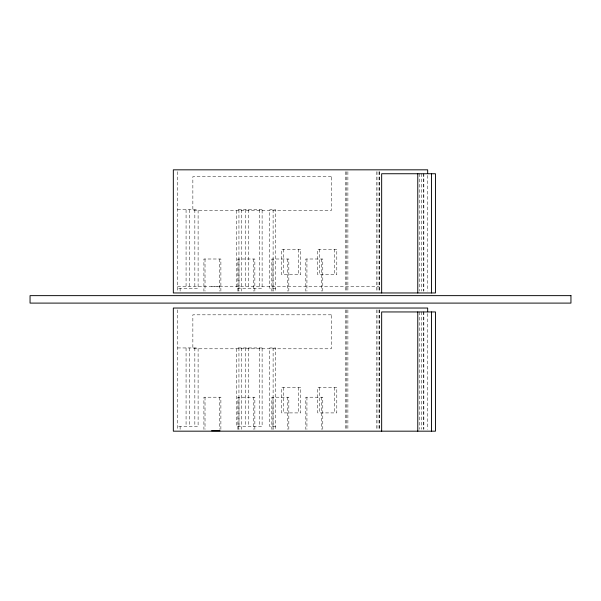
<?xml version="1.0" encoding="UTF-8"?>
<svg xmlns="http://www.w3.org/2000/svg" width="601" height="601" viewBox="0 0 601 601"><rect width="100%" height="100%" fill="white"/><g stroke="black" fill="none" stroke-linecap="round" stroke-linejoin="round"><path stroke-width="0.45" stroke-dasharray="3 2.25" d="M177.573 209.741L198.105 209.741L198.105 288.3L177.573 288.3M211.544 286.346L220.034 286.346M177.573 286.775L379.269 286.775M275.664 288.3L269.714 288.3L269.714 209.741L275.664 209.741L275.664 291.102M177.573 347.949L198.105 347.949L198.105 426.5L177.573 426.5M275.664 426.5L269.714 426.5L269.714 347.949L275.664 347.949L275.664 429.302M427.672 175.424L427.672 291.102M427.672 313.632L427.672 429.302M423.848 173.561L423.848 291.102M423.848 311.761L423.848 429.302M423.788 173.561L423.788 291.102M423.788 311.761L423.788 429.302M421.759 173.742L421.759 291.087M421.759 311.949L421.759 429.294M419.213 173.742L419.213 291.087M419.213 311.949L419.213 429.294M379.629 171.698L379.629 291.102M379.629 309.898L379.629 429.302M379.269 171.698L379.269 291.102M379.269 309.898L379.269 429.302M377.991 171.698L377.991 291.102M377.991 309.898L377.991 429.302M376.714 171.698L376.714 291.102M376.714 309.898L376.714 429.302M347.889 171.698L347.889 291.102M347.889 309.898L347.889 429.302M346.567 171.698L346.567 291.102M346.567 309.898L346.567 429.302M345.297 171.698L345.297 291.102M345.297 309.898L345.297 429.302M334.682 249.235L334.682 274.71M334.682 387.435L334.682 412.91M322.79 291.132L322.79 259.001L305.811 259.001L305.811 291.132M322.79 429.332L322.79 397.201L305.811 397.201L305.811 429.332M321.52 259.001L321.52 291.132M321.52 397.201L321.52 429.332M319.642 249.235L319.642 274.71M319.642 387.435L319.642 412.91M306.931 259.001L306.931 291.132M306.931 397.201L306.931 429.332M298.592 249.235L298.592 274.71M298.592 387.435L298.592 412.91M288.826 291.132L288.826 259.001L271.84 259.001L271.84 291.132M288.826 429.332L288.826 397.201L271.84 397.201L271.84 429.332M287.548 259.001L287.548 291.132M287.548 397.201L287.548 429.332M283.552 249.235L283.552 274.71M283.552 387.435L283.552 412.91M273.109 209.741L273.109 291.102M273.109 347.949L273.109 429.302M272.959 259.001L272.959 291.132M272.959 397.201L272.959 429.332M259.392 209.741L259.392 288.3M259.392 347.949L259.392 426.5M254.854 291.132L254.854 259.001L237.868 259.001L237.868 291.132M254.854 429.332L254.854 397.201L237.868 397.201L237.868 429.332M253.584 259.001L253.584 291.132M253.584 397.201L253.584 429.332M248.228 209.741L248.228 288.3M248.228 347.949L248.228 426.5M245.516 209.741L245.516 288.3M245.516 347.949L245.516 426.5M241.264 209.741L241.264 291.102M241.264 347.949L241.264 429.302M238.988 259.001L238.988 291.132M238.988 397.201L238.988 429.332M238.943 209.741L238.943 288.3M238.943 347.949L238.943 426.5M238.717 288.3L238.717 291.102M238.717 426.5L238.717 429.302M220.883 291.132L220.883 259.001L203.904 259.001L203.904 291.132M220.883 429.332L220.883 397.201L203.904 397.201L203.904 429.332M219.613 259.001L219.613 291.132M219.613 397.201L219.613 429.332M205.024 259.001L205.024 291.132M205.024 397.201L205.024 429.332M194.844 209.741L194.844 288.3M194.844 347.949L194.844 426.5M189.33 209.741L189.33 288.3M189.33 347.949L189.33 426.5M186.07 209.741L186.07 288.3M186.07 347.949L186.07 426.5M180.12 288.3L180.12 291.102M180.12 426.5L180.12 429.302M177.573 171.698L177.573 291.102M177.573 309.898L177.573 429.302M331.286 176.626L192.861 176.626L192.861 210.59L331.286 210.59L331.286 176.626M262.111 209.741L236.599 209.741L236.599 288.3L262.111 288.3L262.111 209.741M300.71 249.235L281.606 249.235L281.606 274.71L300.71 274.71L300.71 249.235M336.8 249.235L317.696 249.235L317.696 274.71L336.8 274.71L336.8 249.235M331.286 314.826L192.861 314.826L192.861 348.798L331.286 348.798L331.286 314.826M262.111 347.949L236.599 347.949L236.599 426.5L262.111 426.5L262.111 347.949M300.71 387.435L281.606 387.435L281.606 412.91L300.71 412.91L300.71 387.435M336.8 387.435L317.696 387.435L317.696 412.91L336.8 412.91L336.8 387.435"/><path stroke-width="0.9" d="M211.544 430.744L220.034 430.744M431.48 173.742L431.48 292.965M431.48 311.949L431.48 431.172M427.672 173.561L427.672 169.828L173.328 169.828L173.328 292.965L435.47 292.965L435.47 173.742L381.658 173.742L381.658 292.965M427.672 311.761L427.672 308.035L173.328 308.035L173.328 431.172L435.47 431.172L435.47 311.949L381.658 311.949L381.658 431.172M417.77 173.742L417.77 292.965M417.77 311.949L417.77 431.172M570.95 295.639L30.05 295.639L30.05 303.099L570.95 303.099L570.95 295.639"/></g></svg>
